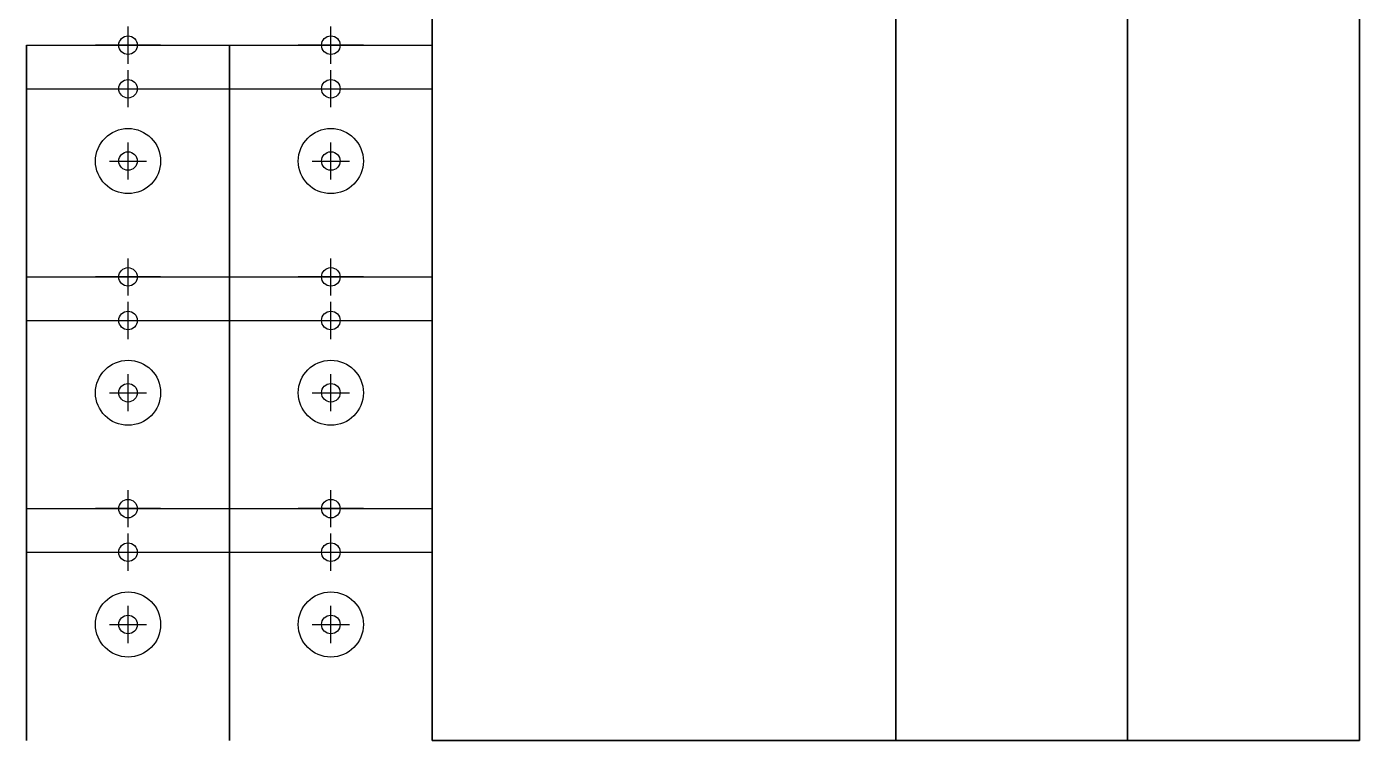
# Model space of a CAD drawing. Header units: inches. Extents: x -12.9 to 39.7, y -3 to 37.3.
# Drawn here: x -12.9 to -7.15, y 1 to 4.08 of the extents above; entities that cross this region are included whole.
import ezdxf

# ---------------------------------------------------------------- set-up
doc = ezdxf.new("R2010")
doc.units = ezdxf.units.IN
doc.header["$MEASUREMENT"] = 0
doc.header["$PDMODE"] = 34
doc.header["$PDSIZE"] = 0.08
doc.layers.add('extra hardware', color=61, linetype='Continuous')

# ---------------------------------------------------------------- blocks, each defined once
blk = doc.blocks.new('AQME_1010_20120404104130', base_point=(0.5, 0.5))
for points in [[(0, 0), (1, 0), (1, 1), (0, 1)], [(1, 1), (0, 1), (0, 1, 36), (1, 1, 36)], [(0, 1), (0, 0), (0, 0, 36), (0, 1, 36)], [(0, 0, 36), (1, 0, 36), (1, 1, 36), (0, 1, 36)], [(1, 0), (1, 1), (1, 1, 36), (1, 0, 36)], [(0, 0), (1, 0), (1, 0, 36), (0, 0, 36)]]:
    blk.add_3dface(points)
blk = doc.blocks.new('AQME_1020_20120404111035', base_point=(0.5, 0.5))
for points in [[(0, 0), (1, 0), (1, 2), (0, 2)], [(1, 2), (0, 2), (0, 2, 36), (1, 2, 36)], [(0, 2), (0, 0), (0, 0, 36), (0, 2, 36)], [(0, 0, 36), (1, 0, 36), (1, 2, 36), (0, 2, 36)], [(1, 0), (1, 2), (1, 2, 36), (1, 0, 36)], [(0, 0), (1, 0), (1, 0, 36), (0, 0, 36)]]:
    blk.add_3dface(points)
blk = doc.blocks.new('AQME_4265_20120404121702')
at = {"extrusion": (0, -1, 0)}
for p, q in [((-0.4375, 0.5), (0.4375, 0.5)), ((-0.4375, 0.312, 0.188), (0.4375, 0.312, 0.188))]:
    blk.add_line(p, q, dxfattribs=at)
at = {"color": 1, "extrusion": (0, -1, 0)}
for p, q in [((-0.1405, 0.5, 0.688), (-0.1405, 0.5, 0.5)), ((0.1405, 0.5, 0.688), (0.1405, 0.5, 0.5))]:
    blk.add_line(p, q, dxfattribs=at)
at = {"extrusion": (-1, 0, 0)}
for p, q in [((0.4375, 0.5, 1), (0.4375, 0.312, 1)), ((0.4375, 0.5), (0.4375, 0.5, 1)), ((0.4375, 0.312, 1), (0.4375, 0.312, 0.188)), ((0.4375, -0.5), (0.4375, -0.5, 0.188))]:
    blk.add_line(p, q, dxfattribs=at)
at = {"color": 1}
blk.add_circle((0, 0), 0.1405, dxfattribs=at)
at = {"color": 1, "extrusion": (0, -1, 0)}
for centre, start, end in [((0, 0.688, -0.5), 0, 180), ((0, 0.5, -0.5), 180, 0)]:
    blk.add_arc(centre, 0.1405, start, end, dxfattribs=at)
at = {"color": 3, "extrusion": (0, -1, 0)}
for p in [(0, 0.5, 0.5), (0, 0.5, 0.688)]:
    blk.add_point(p, dxfattribs=at)
at = {"color": 2, "extrusion": (0, -1, 0)}
for p in [(0, 0.312, 0.5), (0, 0.312, 0.688)]:
    blk.add_point(p, dxfattribs=at)
at = {"color": 3}
blk.add_point((0, 0), dxfattribs=at)
at = {"color": 2}
blk.add_point((0, 0, 0.188), dxfattribs=at)
at = {"invisible_edges": 8}
for points in [[(-0.4375, 0.312, 0.188), (-0.4375, 0.312, 1), (-0.4375, 0.5, 1), (-0.4375, 0.5)], [(-0.4375, 0.5), (-0.4375, -0.5), (-0.4375, -0.5, 0.188), (-0.4375, 0.312, 0.188)], [(0.4375, 0.312, 0.188), (0.4375, 0.312, 1), (0.4375, 0.5, 1), (0.4375, 0.5)], [(0.4375, 0.5), (0.4375, -0.5), (0.4375, -0.5, 0.188), (0.4375, 0.312, 0.188)]]:
    blk.add_3dface(points, dxfattribs=at)

msp = doc.modelspace()

# ---------------------------------------------------------------- block references
at = {"layer": 'extra hardware'}
for p in [(-12.4643, 3.5), (-11.5893, 3.5), (-12.4643, 2.5), (-11.5893, 2.5), (-12.4643, 1.5), (-11.5893, 1.5)]:
    msp.add_blockref('AQME_4265_20120404121702', p, dxfattribs=at)
at = {"layer": 'extra hardware', "extrusion": (-7.10543e-15, 1, -5.32907e-15), "rotation": 269.9999999999999}
msp.add_blockref('AQME_1020_20120404111035', (9.6518, 0.5, 1), dxfattribs=at)
at = {"layer": 'extra hardware', "extrusion": (5.32907e-15, 1, -5.32907e-15), "rotation": 90}
for p in [(8.6518, 0.5, 1), (7.6518, 0.5, 1)]:
    msp.add_blockref('AQME_1010_20120404104130', p, dxfattribs=at)

doc.saveas('drawing.dxf')
